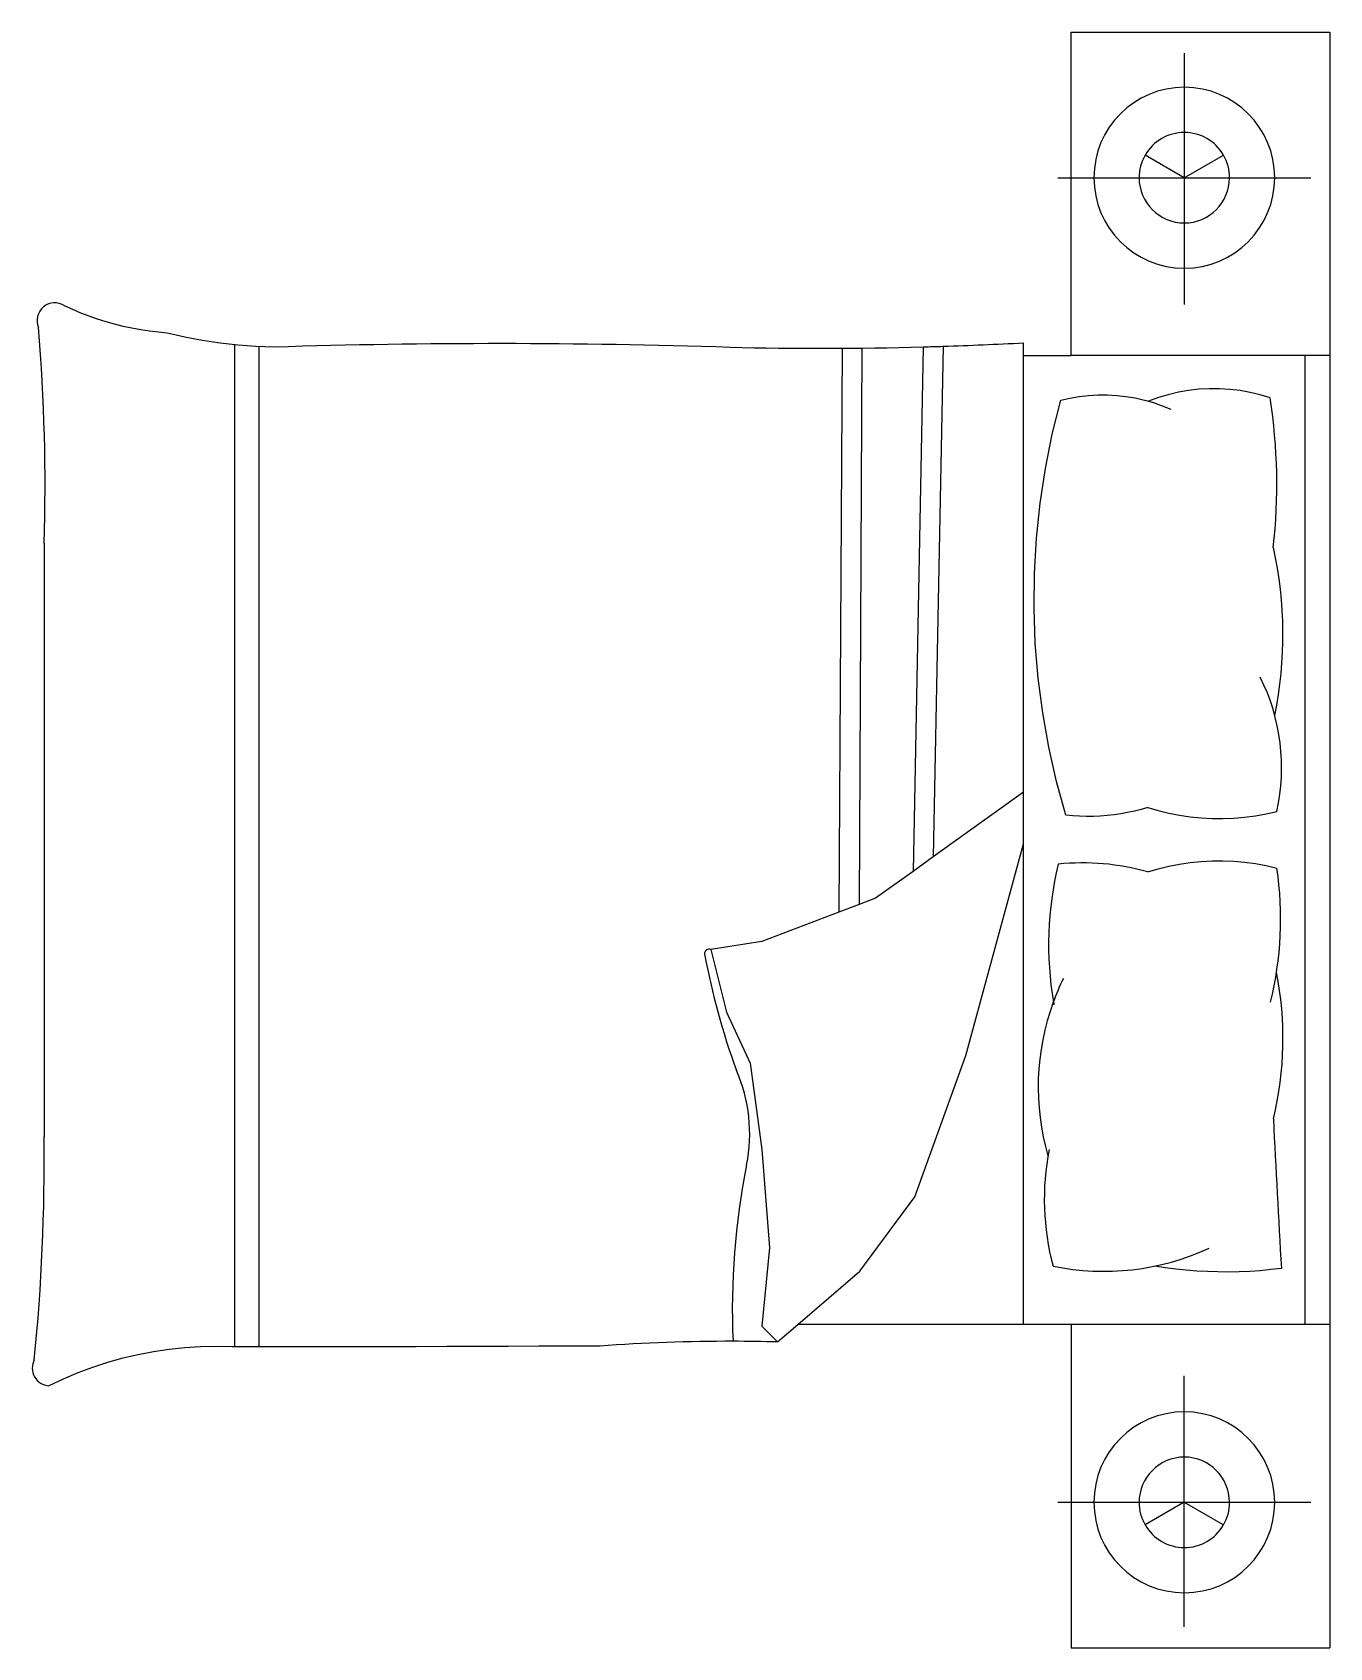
# Model space of a CAD drawing. Header units: centimetres. Extents: x 1619 to 1820, y 3106 to 3356.
import ezdxf

# ---------------------------------------------------------------- set-up
doc = ezdxf.new("R2010")
doc.units = ezdxf.units.CM

msp = doc.modelspace()

# ---------------------------------------------------------------- linework, layer by layer
for p, q in [((1779.5, 3355.65, 27), (1819.5, 3355.65, 27)), ((1779.5, 3333.15, 27), (1779.5, 3355.65, 27)), ((1819.5, 3355.65, 27), (1819.5, 3305.65, 27)), ((1779.5, 3305.65, 27), (1779.5, 3333.15, 27)), ((1624.94, 3312.75, 27), (1623.69, 3313.33, 27)), ((1626.21, 3312.21, 27), (1624.94, 3312.75, 27)), ((1627.49, 3311.71, 27), (1626.21, 3312.21, 27)), ((1628.79, 3311.25, 27), (1627.49, 3311.71, 27)), ((1630.11, 3310.84, 27), (1628.79, 3311.25, 27)), ((1631.44, 3310.46, 27), (1630.11, 3310.84, 27)), ((1632.77, 3310.13, 27), (1631.44, 3310.46, 27)), ((1634.12, 3309.84, 27), (1632.77, 3310.13, 27)), ((1635.48, 3309.59, 27), (1634.12, 3309.84, 27)), ((1636.84, 3309.39, 27), (1635.48, 3309.59, 27)), ((1638.21, 3309.23, 27), (1636.84, 3309.39, 27)), ((1639.59, 3309.11, 27), (1638.21, 3309.23, 27)), ((1640.94, 3308.79, 27), (1639.59, 3309.11, 27)), ((1642.3, 3308.49, 27), (1640.94, 3308.79, 27)), ((1643.66, 3308.22, 27), (1642.3, 3308.49, 27)), ((1645.03, 3307.97, 27), (1643.66, 3308.22, 27)), ((1646.4, 3307.75, 27), (1645.03, 3307.97, 27)), ((1647.78, 3307.56, 27), (1646.4, 3307.75, 27)), ((1649.16, 3307.39, 27), (1647.78, 3307.56, 27)), ((1772.09, 3305.65, 27), (1772.09, 3307.59, 27)), ((1650.54, 3307.25, 27), (1649.16, 3307.39, 27)), ((1649.99, 3307.3, 27), (1649.99, 3152.2, 27)), ((1651.93, 3307.13, 27), (1650.54, 3307.25, 27)), ((1653.31, 3307.04, 27), (1651.93, 3307.13, 27)), ((1654.7, 3306.97, 27), (1653.31, 3307.04, 27)), ((1653.73, 3307.02, 27), (1653.73, 3152.2, 27)), ((1656.09, 3306.93, 27), (1654.7, 3306.97, 27)), ((1744.03, 3306.76, 27), (1743.55, 3219.48, 27)), ((1747.11, 3306.79, 27), (1746.65, 3220.66, 27)), ((1756.58, 3306.97, 27), (1755.01, 3225.8, 27)), ((1759.66, 3307.06, 27), (1758.13, 3228.04, 27)), ((1772.09, 3305.65, 27), (1779.5, 3305.65, 27)), ((1772.09, 3238.07, 27), (1772.09, 3305.65, 27)), ((1815.65, 3305.65, 27), (1779.5, 3305.65, 27)), ((1815.65, 3305.65, 27), (1815.65, 3155.65, 27)), ((1819.5, 3305.65, 27), (1815.65, 3305.65, 27)), ((1819.5, 3305.65, 27), (1819.5, 3155.65, 27)), ((1797.65, 3300.21, 27), (1796.08, 3299.94, 27)), ((1799.24, 3300.4, 27), (1797.65, 3300.21, 27)), ((1800.84, 3300.49, 27), (1799.24, 3300.4, 27)), ((1802.44, 3300.49, 27), (1800.84, 3300.49, 27)), ((1804.03, 3300.39, 27), (1802.44, 3300.49, 27)), ((1805.62, 3300.21, 27), (1804.03, 3300.39, 27)), ((1807.2, 3299.93, 27), (1805.62, 3300.21, 27)), ((1776.57, 3293.46, 27), (1777.89, 3298.73, 27)), ((1777.89, 3298.73, 27), (1779.3, 3299.05, 27)), ((1779.3, 3299.05, 27), (1780.73, 3299.29, 27)), ((1780.73, 3299.29, 27), (1782.18, 3299.45, 27)), ((1782.18, 3299.45, 27), (1783.63, 3299.53, 27)), ((1783.63, 3299.53, 27), (1785.08, 3299.54, 27)), ((1785.08, 3299.54, 27), (1786.53, 3299.46, 27)), ((1786.53, 3299.46, 27), (1787.97, 3299.3, 27)), ((1787.97, 3299.3, 27), (1789.4, 3299.06, 27)), ((1789.4, 3299.06, 27), (1790.82, 3298.74, 27)), ((1790.82, 3298.74, 27), (1792.21, 3298.34, 27)), ((1792.99, 3299.11, 27), (1791.48, 3298.56, 27)), ((1792.21, 3298.34, 27), (1793.58, 3297.87, 27)), ((1794.52, 3299.57, 27), (1792.99, 3299.11, 27)), ((1793.58, 3297.87, 27), (1794.93, 3297.32, 27)), ((1796.08, 3299.94, 27), (1794.52, 3299.57, 27)), ((1808.75, 3299.55, 27), (1807.2, 3299.93, 27)), ((1810.28, 3299.09, 27), (1808.75, 3299.55, 27)), ((1775.5, 3288.15, 27), (1776.57, 3293.46, 27)), ((1774.68, 3282.78, 27), (1775.5, 3288.15, 27)), ((1774.11, 3277.39, 27), (1774.68, 3282.78, 27)), ((1620.52, 3276.56, 27), (1620.52, 3184.75, 27)), ((1773.8, 3271.97, 27), (1774.11, 3277.39, 27)), ((1773.74, 3266.55, 27), (1773.8, 3271.97, 27)), ((1773.93, 3261.13, 27), (1773.74, 3266.55, 27)), ((1774.38, 3255.72, 27), (1773.93, 3261.13, 27)), ((1775.08, 3250.34, 27), (1774.38, 3255.72, 27)), ((1776.03, 3245, 27), (1775.08, 3250.34, 27)), ((1777.23, 3239.71, 27), (1776.03, 3245, 27)), ((1772.09, 3238.07, 27), (1758.13, 3228.04, 27)), ((1772.09, 3230.04, 27), (1772.09, 3238.07, 27)), ((1778.68, 3234.49, 27), (1777.23, 3239.71, 27)), ((1789.28, 3235.12, 27), (1788.23, 3234.89, 27)), ((1790.31, 3235.38, 27), (1789.28, 3235.12, 27)), ((1791.33, 3235.68, 27), (1790.31, 3235.38, 27)), ((1791.33, 3235.68, 27), (1792.95, 3235.2, 27)), ((1792.95, 3235.2, 27), (1794.59, 3234.8, 27)), ((1809.68, 3234.7, 27), (1811.32, 3235.08, 27)), ((1779.74, 3234.38, 27), (1778.68, 3234.49, 27)), ((1780.8, 3234.32, 27), (1779.74, 3234.38, 27)), ((1781.87, 3234.29, 27), (1780.8, 3234.32, 27)), ((1782.94, 3234.3, 27), (1781.87, 3234.29, 27)), ((1784, 3234.34, 27), (1782.94, 3234.3, 27)), ((1785.07, 3234.42, 27), (1784, 3234.34, 27)), ((1786.13, 3234.54, 27), (1785.07, 3234.42, 27)), ((1787.18, 3234.7, 27), (1786.13, 3234.54, 27)), ((1788.23, 3234.89, 27), (1787.18, 3234.7, 27)), ((1794.59, 3234.8, 27), (1796.25, 3234.48, 27)), ((1796.25, 3234.48, 27), (1797.92, 3234.23, 27)), ((1797.92, 3234.23, 27), (1799.6, 3234.06, 27)), ((1799.6, 3234.06, 27), (1801.29, 3233.97, 27)), ((1801.29, 3233.97, 27), (1802.97, 3233.96, 27)), ((1802.97, 3233.96, 27), (1804.66, 3234.03, 27)), ((1804.66, 3234.03, 27), (1806.34, 3234.17, 27)), ((1806.34, 3234.17, 27), (1808.02, 3234.4, 27)), ((1808.02, 3234.4, 27), (1809.68, 3234.7, 27)), ((1763.18, 3197.32, 27), (1772.09, 3230.04, 27)), ((1772.09, 3155.65, 27), (1772.09, 3230.04, 27)), ((1758.13, 3228.04, 27), (1755.01, 3225.8, 27)), ((1755.01, 3225.8, 27), (1749.21, 3221.63, 27)), ((1791.33, 3225.71, 27), (1792.95, 3226.19, 27)), ((1792.95, 3226.19, 27), (1794.59, 3226.59, 27)), ((1794.59, 3226.59, 27), (1796.25, 3226.92, 27)), ((1796.25, 3226.92, 27), (1797.92, 3227.16, 27)), ((1797.92, 3227.16, 27), (1799.6, 3227.33, 27)), ((1799.6, 3227.33, 27), (1801.29, 3227.42, 27)), ((1801.29, 3227.42, 27), (1802.97, 3227.43, 27)), ((1802.97, 3227.43, 27), (1804.66, 3227.37, 27)), ((1804.66, 3227.37, 27), (1806.34, 3227.22, 27)), ((1806.34, 3227.22, 27), (1808.02, 3227, 27)), ((1808.02, 3227, 27), (1809.68, 3226.69, 27)), ((1809.68, 3226.69, 27), (1811.32, 3226.31, 27)), ((1746.65, 3220.66, 27), (1743.55, 3219.48, 27)), ((1749.21, 3221.63, 27), (1746.65, 3220.66, 27)), ((1743.55, 3219.48, 27), (1731.6, 3214.95, 27)), ((1731.6, 3214.95, 27), (1723.7, 3213.73, 27)), ((1723.7, 3213.73, 27), (1726.13, 3204.01, 27)), ((1726.13, 3204.01, 27), (1729.78, 3196.11, 27)), ((1729.78, 3196.11, 27), (1731.6, 3182.74, 27)), ((1755.28, 3175.45, 27), (1763.18, 3197.32, 27)), ((1731.6, 3182.74, 27), (1732.81, 3167.55, 27)), ((1746.78, 3163.9, 27), (1755.28, 3175.45, 27)), ((1732.81, 3167.55, 27), (1731.6, 3155.4, 27)), ((1737.16, 3155.65, 27), (1746.78, 3163.9, 27)), ((1794.05, 3164.46, 27), (1792.43, 3164.71, 27)), ((1795.67, 3164.25, 27), (1794.05, 3164.46, 27)), ((1797.3, 3164.07, 27), (1795.67, 3164.25, 27)), ((1798.94, 3163.94, 27), (1797.3, 3164.07, 27)), ((1800.57, 3163.85, 27), (1798.94, 3163.94, 27)), ((1802.21, 3163.8, 27), (1800.57, 3163.85, 27)), ((1803.85, 3163.79, 27), (1802.21, 3163.8, 27)), ((1805.49, 3163.82, 27), (1803.85, 3163.79, 27)), ((1807.13, 3163.89, 27), (1805.49, 3163.82, 27)), ((1808.76, 3164, 27), (1807.13, 3163.89, 27)), ((1810.4, 3164.16, 27), (1808.76, 3164, 27)), ((1812.02, 3164.35, 27), (1810.4, 3164.16, 27)), ((1731.6, 3155.4, 27), (1734.03, 3152.97, 27)), ((1734.03, 3152.97, 27), (1737.16, 3155.65, 27)), ((1772.09, 3155.65, 27), (1737.16, 3155.65, 27)), ((1779.5, 3155.65, 27), (1772.09, 3155.65, 27)), ((1779.5, 3155.65, 27), (1779.5, 3128.15, 27)), ((1815.65, 3155.65, 27), (1779.5, 3155.65, 27)), ((1819.5, 3155.65, 27), (1815.65, 3155.65, 27)), ((1819.5, 3155.65, 27), (1819.5, 3105.65, 27)), ((1632.69, 3150.44, 27), (1630.34, 3149.78, 27)), ((1635.07, 3150.99, 27), (1632.69, 3150.44, 27)), ((1637.47, 3151.45, 27), (1635.07, 3150.99, 27)), ((1639.89, 3151.8, 27), (1637.47, 3151.45, 27)), ((1642.32, 3152.06, 27), (1639.89, 3151.8, 27)), ((1644.75, 3152.21, 27), (1642.32, 3152.06, 27)), ((1647.19, 3152.25, 27), (1644.75, 3152.21, 27)), ((1649.64, 3152.2, 27), (1647.19, 3152.25, 27)), ((1649.99, 3152.2, 27), (1649.64, 3152.2, 27)), ((1653.73, 3152.2, 27), (1649.99, 3152.2, 27)), ((1654.38, 3152.2, 27), (1653.73, 3152.2, 27)), ((1659.12, 3152.2, 27), (1654.38, 3152.2, 27)), ((1663.87, 3152.21, 27), (1659.12, 3152.2, 27)), ((1668.61, 3152.21, 27), (1663.87, 3152.21, 27)), ((1673.35, 3152.22, 27), (1668.61, 3152.21, 27)), ((1678.1, 3152.23, 27), (1673.35, 3152.22, 27)), ((1682.84, 3152.25, 27), (1678.1, 3152.23, 27)), ((1687.58, 3152.26, 27), (1682.84, 3152.25, 27)), ((1692.33, 3152.28, 27), (1687.58, 3152.26, 27)), ((1697.07, 3152.3, 27), (1692.33, 3152.28, 27)), ((1701.81, 3152.32, 27), (1697.07, 3152.3, 27)), ((1706.56, 3152.34, 27), (1701.81, 3152.32, 27)), ((1625.73, 3148.17, 27), (1623.48, 3147.22, 27)), ((1628.02, 3149.02, 27), (1625.73, 3148.17, 27)), ((1630.34, 3149.78, 27), (1628.02, 3149.02, 27)), ((1623.48, 3147.22, 27), (1621.27, 3146.18, 27)), ((1779.5, 3128.15, 27), (1779.5, 3105.65, 27)), ((1779.5, 3105.65, 27), (1819.5, 3105.65, 27))]:
    msp.add_line(p, q)
at = {"color": 0}
for p, q in [((1797, 3352.43, 27), (1797, 3347.15, 27)), ((1797, 3347.15, 27), (1797, 3340.15, 27)), ((1797, 3340.15, 27), (1797, 3333.15, 27)), ((1797, 3333.15, 27), (1790.94, 3336.65, 27)), ((1797, 3333.15, 27), (1803.06, 3336.65, 27)), ((1777.4, 3333.15, 27), (1779.5, 3333.15, 27)), ((1779.5, 3333.15, 27), (1783, 3333.15, 27)), ((1783, 3333.15, 27), (1790, 3333.15, 27)), ((1790, 3333.15, 27), (1797, 3333.15, 27)), ((1797, 3333.15, 27), (1804, 3333.15, 27)), ((1797, 3333.15, 27), (1797, 3326.15, 27)), ((1804, 3333.15, 27), (1811, 3333.15, 27)), ((1811, 3333.15, 27), (1816.6, 3333.15, 27)), ((1797, 3326.15, 27), (1797, 3319.15, 27)), ((1797, 3319.15, 27), (1797, 3313.55, 27)), ((1797, 3142.15, 27), (1797, 3147.75, 27)), ((1797, 3135.15, 27), (1797, 3142.15, 27)), ((1797, 3128.15, 27), (1797, 3135.15, 27)), ((1777.4, 3128.15, 27), (1779.5, 3128.15, 27)), ((1779.5, 3128.15, 27), (1783, 3128.15, 27)), ((1783, 3128.15, 27), (1790, 3128.15, 27)), ((1790, 3128.15, 27), (1797, 3128.15, 27)), ((1797, 3128.15, 27), (1790.94, 3124.65, 27)), ((1797, 3128.15, 27), (1804, 3128.15, 27)), ((1797, 3121.15, 27), (1797, 3128.15, 27)), ((1797, 3128.15, 27), (1803.06, 3124.65, 27)), ((1804, 3128.15, 27), (1811, 3128.15, 27)), ((1811, 3128.15, 27), (1816.6, 3128.15, 27)), ((1797, 3114.15, 27), (1797, 3121.15, 27)), ((1797, 3108.88, 27), (1797, 3114.15, 27))]:
    msp.add_line(p, q, dxfattribs=at)
for centre, radius, start, end in [((1797, 3333.15, 27), 14, 90, 180), ((1797, 3333.15, 27), 14, 0, 90), ((1797, 3333.15, 27), 7, 90, 150), ((1797, 3333.15, 27), 7, 30, 90), ((1797, 3333.15, 27), 7, 150, 180), ((1797, 3333.15, 27), 7, 0, 30), ((1797, 3333.15, 27), 14, 180, 270), ((1797, 3333.15, 27), 7, 180, 270), ((1797, 3333.15, 27), 14, 270, 0), ((1797, 3333.15, 27), 7, 270, 0), ((1797, 3128.15, 27), 14, 90, 180), ((1797, 3128.15, 27), 14, 0, 90), ((1797, 3128.15, 27), 7, 90, 180), ((1797, 3128.15, 27), 7, 0, 90), ((1797, 3128.15, 27), 14, 180, 270), ((1797, 3128.15, 27), 7, 180, 210), ((1797, 3128.15, 27), 14, 270, 0), ((1797, 3128.15, 27), 7, 330, 0), ((1797, 3128.15, 27), 7, 210, 270), ((1797, 3128.15, 27), 7, 270, 330)]:
    msp.add_arc(centre, radius, start, end, dxfattribs=at)
for centre, radius, start, end in [((1622.16, 3311.06, 27), 2.73, 56.1736, 203.4781), ((1328.74, 3285.74, 27), 291.92, 358.1965, 4.7598), ((1740.2, 3910.61, 27), 603.86, 271.84656, 273.02725), ((1690.85, 2198.22, 27), 1109.25, 88.14815, 91.79569), ((1740.2, 3910.61, 27), 603.86, 268.71843, 271.55435), ((1740.2, 3910.61, 27), 603.86, 271.55435, 271.84656), ((1724.4, 3285.67, 27), 86.92, 353.569, 8.88), ((1750.15, 3262.41, 27), 62.12, 348.4063, 12.5791), ((1780.69, 3241.84, 27), 31.37, 347.5554, 26.5378), ((1828.89, 3214.45, 27), 52.9, 166.3762, 189.6655), ((1781.31, 3190.35, 27), 36.76, 74.1707, 95.9871), ((1758.45, 3218.43, 27), 53.46, 346.04, 8.4751), ((1723.46, 3213.05, 27), 0.724, 70.2464, 181.1377), ((1837.07, 3234.56, 27), 116.34, 190.6617, 199.8806), ((1759.53, 3199.96, 27), 52.74, 346.3427, 11.1841), ((1812.57, 3192.4, 27), 38.19, 153.8761, 159.832), ((1812.57, 3192.4, 27), 38.19, 159.832, 196.1746), ((1828.89, 3214.45, 27), 52.9, 189.6655, 190.1383), ((1705.31, 3185.16, 27), 24.42, 348.6608, 23.7384), ((4667.03, 3329.71, 27), 2859.79, 182.85023, 183.31479), ((1308.24, 3181.17, 27), 312.3, 354.3113, 0.6567), ((1815.53, 3175.05, 27), 40.2, 168.9631, 194.8961), ((1840.26, 3158.1, 27), 113.22, 168.6608, 182.5481), ((1784.56, 3202.57, 27), 38.67, 258.2417, 294.8684), ((1726.57, 2877.9, 27), 275.17, 89.8787, 94.1706), ((1726.57, 2877.9, 27), 275.17, 88.447, 89.8787), ((1621.46, 3148.94, 27), 2.77, 152.6588, 266.02)]:
    msp.add_arc(centre, radius, start, end)

doc.saveas('drawing.dxf')
